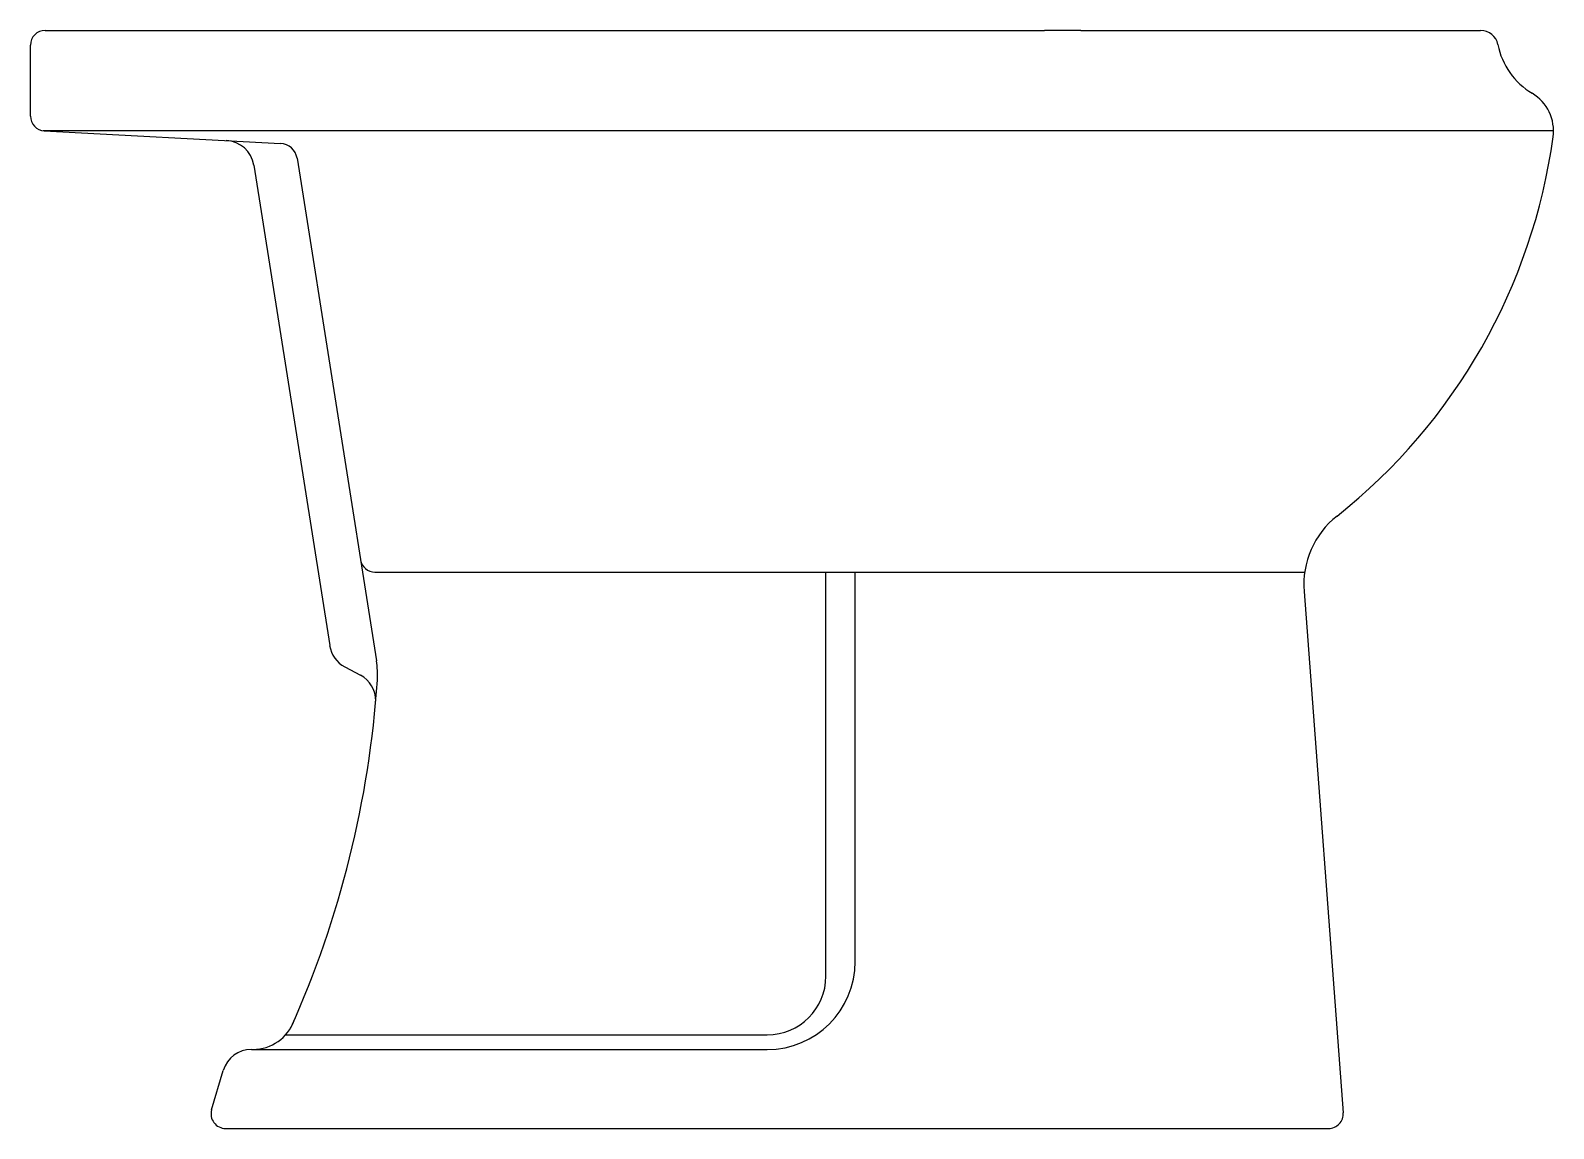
# Model space of a CAD drawing. Extents: x 446 to 966, y 1623 to 1998.
import ezdxf

# ---------------------------------------------------------------- set-up
doc = ezdxf.new("R2010")
doc.units = 0
doc.header["$LTSCALE"] = 50
doc.layers.add('FINA', color=6, linetype='CONTINUOUS')
doc.layers.add('GROSSA', color=3, linetype='CONTINUOUS')

msp = doc.modelspace()

# ---------------------------------------------------------------- linework, layer by layer
at = {"layer": 'FINA', "color": 0, "linetype": 'CONTINUOUS'}
for p, q in [((966.1, 1964), (450.12, 1964)), ((563.45, 1813.22), (881.09, 1813.22))]:
    msp.add_line(p, q, dxfattribs=at)
at = {"layer": 'FINA', "color": 0}
for p, q in [((717.49, 1675.22), (717.49, 1813.22)), ((727.49, 1680.22), (727.49, 1813.22)), ((532.92, 1655.22), (697.49, 1655.22)), ((521.21, 1650.22), (697.49, 1650.22))]:
    msp.add_line(p, q, dxfattribs=at)
for centre, radius, start, end in [((563.45, 1818.22), 5, 188.9892, 270), ((697.49, 1680.22), 30, 270, 0), ((697.49, 1675.22), 20, 270, 0)]:
    msp.add_arc(centre, radius, start, end, dxfattribs=at)
at = {"layer": 'GROSSA', "color": 0, "linetype": 'CONTINUOUS'}
for p, q in [((450.74, 1998.22), (792.24, 1998.22)), ((804.6, 1998.22), (792.24, 1998.22)), ((804.6, 1998.22), (941.2, 1998.22)), ((874.17, 1998.22), (941.2, 1998.22)), ((445.74, 1968.96), (445.74, 1993.22)), ((450.48, 1963.97), (531.21, 1959.66)), ((522.01, 1952.23), (547.97, 1788.14)), ((536.82, 1954.61), (563.97, 1782.99)), ((880.86, 1806.63), (894.21, 1628.59)), ((553.14, 1780.87), (558.45, 1778.04)), ((521.21, 1650.22), (521.74, 1650.22)), ((507.65, 1629.64), (511.62, 1643.06)), ((512.44, 1623.22), (889.23, 1623.22))]:
    msp.add_line(p, q, dxfattribs=at)
for centre, radius, start, end in [((450.74, 1993.22), 5, 90, 180), ((941.2, 1992.22), 6, 11.1599, 90), ((971.61, 1998.22), 25, 191.1599, 239.1498), ((951.1, 1963.88), 15, 352.1771, 59.1498), ((450.74, 1968.96), 5, 180, 266.9471), ((767.82, 1989.06), 200, 308.4273, 352.1771), ((512.13, 1950.66), 10, 8.9892, 86.9471), ((530.89, 1953.67), 6, 8.9892, 86.9471), ((910.77, 1808.88), 30, 128.4273, 184.2892), ((557.84, 1789.7), 10, 188.9892, 241.9275), ((534.33, 1778.3), 30, 356.1963, 8.9892), ((218.45, 1799.31), 346.58, 335.8739, 356.1963), ((553.74, 1769.22), 10, 0, 61.9275), ((521.74, 1665.22), 15, 270, 339.9263), ((521.21, 1640.22), 10, 90, 163.4956), ((512.44, 1628.22), 5, 163.4956, 270), ((889.23, 1628.22), 5, 270, 4.2892)]:
    msp.add_arc(centre, radius, start, end, dxfattribs=at)

doc.saveas('drawing.dxf')
